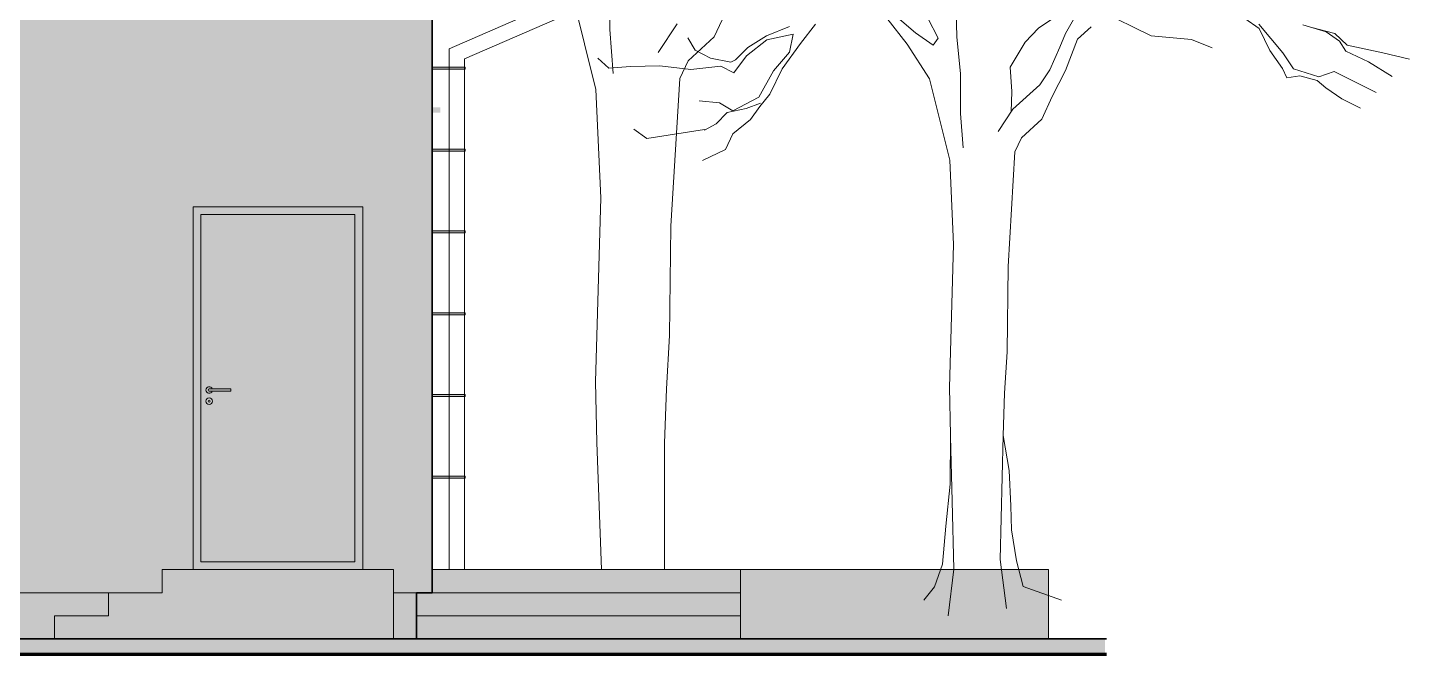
# Model space of a CAD drawing. Header units: millimetres. Extents: x -13512 to 19537, y -6523 to 6166.
# Drawn here: x -1076 to -180, y -3096 to -2690 of the extents above; entities that cross this region are included whole.
import ezdxf

# ---------------------------------------------------------------- set-up
doc = ezdxf.new("R2010")
doc.units = ezdxf.units.MM
doc.layers.get('0').update_dxf_attribs({"lineweight": 0})
for name, color, linetype, lineweight in [('A-ELEWACJA CIENKA', 11, 'Continuous', 13), ('A-murowane', 3, 'Continuous', 35), ('A-RYS ELEWACJI', 30, 'Continuous', 35), ('A-wykończenie', 4, 'Continuous', 5), ('B-CIENIE', 251, 'Continuous', 0), ('B-DACHÓWKA', 250, 'Continuous', 0), ('B-materiały', 9, 'Continuous', 0), ('B-STOLARKA OKIENNA', 32, 'Continuous', 0), ('Layer1', 7, 'Continuous', 0)]:
    doc.layers.add(name, color=color, linetype=linetype, lineweight=lineweight)
doc.layers.add('B-BIAŁY ELEM', color=7, linetype='Continuous', lineweight=0, true_color=0xf0f0f0)

# ---------------------------------------------------------------- blocks, each defined once
blk = doc.blocks.new('A$C3A4D36EB')
for p, q in [((69.33, 389.79), (69.33, 363.21)), ((79.33, 389.79), (79.33, 356.64)), ((69.33, 363.21), (11, 337.9)), ((79.33, 356.64), (21, 331.34)), ((11, 337.9), (11, 0)), ((21, 331.34), (21, 0))]:
    blk.add_line(p, q)
blk.add_arc((74.33, 393.1), 6, 145.18565, 33.40956)
blk = doc.blocks.new('A$C2EBD462E')
at = {"layer": 'B-materiały'}
for p, q in [((-80.08, 364.46), (-103, 409.7)), ((-67.81, 365.33), (-68.66, 399.39)), ((-100.09, 360.61), (-113.37, 377.6)), ((-112.39, 383.21), (-94.69, 368.01)), ((-1.69, 379.83), (-14.88, 371.12)), ((2.52, 367.65), (7.88, 376.72)), ((128.14, 370.8), (119.04, 377.27)), ((-191.29, 366.15), (-176.35, 372.11)), ((-159.63, 373.64), (-169.38, 361.11)), ((-94.69, 368.01), (-83.31, 359.91)), ((-14.88, 371.12), (-23.59, 361.97)), ((-1.16, 358.62), (2.52, 367.65)), ((19.17, 371.98), (10.44, 363.94)), ((128.07, 373.59), (143.62, 354.98)), ((135.2, 356.45), (128.14, 370.8)), ((171.77, 368.54), (156.57, 373.18)), ((161.64, 371.64), (177.38, 367.56)), ((180.3, 362.61), (171.77, 368.54)), ((177.38, 367.56), (185.39, 359.94)), ((-242.33, 364.66), (-237.57, 356.8)), ((-211.57, 350.56), (-203.39, 358.58)), ((-191.22, 363.36), (-204.37, 352.97)), ((-203.39, 358.58), (-191.29, 366.15)), ((-174, 367.14), (-191.22, 363.36)), ((-169.38, 361.11), (-181.25, 344.61)), ((-176.49, 355.35), (-174, 367.14)), ((-85.56, 338.07), (-100.09, 360.61)), ((-83.31, 359.91), (-80.08, 364.46)), ((-65.53, 341.37), (-67.81, 365.33)), ((-23.59, 361.97), (-33.2, 345.68)), ((-7.5, 343.94), (-1.16, 358.62)), ((10.44, 363.94), (2.57, 343.63)), ((184.37, 356), (180.3, 362.61)), ((185.39, 359.94), (208.42, 354.93)), ((-293.55, 345.15), (-300.76, 351.64)), ((-237.57, 356.8), (-227.79, 351.64)), ((-227.79, 351.64), (-214.5, 348.93)), ((-214.5, 348.93), (-211.57, 350.56)), ((-204.37, 352.97), (-212.47, 342.15)), ((-186.81, 343.36), (-176.49, 355.35)), ((143.31, 344.92), (135.2, 356.45)), ((143.62, 354.98), (150.58, 344.54)), ((199.07, 349.11), (184.37, 356)), ((208.42, 354.93), (225.68, 350.89)), ((-279.61, 346.06), (-293.55, 345.15)), ((-260.63, 346.53), (-279.61, 346.06)), ((-240.46, 344.25), (-260.63, 346.53)), ((-220.96, 346.41), (-240.46, 344.25)), ((-212.47, 342.15), (-220.96, 346.41)), ((-196.44, 326.35), (-186.81, 343.36)), ((-181.25, 344.61), (-189.22, 328.21)), ((-65.45, 315.67), (-65.53, 341.37)), ((-33.2, 345.68), (-32.2, 329.95)), ((-13.96, 334.28), (-7.5, 343.94)), ((2.57, 343.63), (-5.95, 326.66)), ((146.26, 338.85), (143.31, 344.92)), ((150.58, 344.54), (166.91, 339.37)), ((166.91, 339.37), (176.88, 342.97)), ((176.88, 342.97), (198.95, 331.79)), ((214.52, 339.72), (199.07, 349.11)), ((-72.51, 285.33), (-85.56, 338.07)), ((-31.48, 318.56), (-13.96, 334.28)), ((154.6, 340.18), (146.26, 338.85)), ((165.85, 337.11), (154.6, 340.18)), ((171.56, 332.22), (165.85, 337.11)), ((181.79, 325.21), (171.56, 332.22)), ((198.95, 331.79), (204.15, 329.35)), ((-235.06, 323.99), (-221.77, 322.63)), ((-213.24, 317.48), (-196.44, 326.35)), ((-189.22, 328.21), (-195.72, 320.23)), ((-32.2, 329.95), (-32.65, 316.8)), ((-5.95, 326.66), (-12.84, 311.96)), ((194.03, 319.22), (181.79, 325.21)), ((-216.86, 316.35), (-223.93, 308.91)), ((-221.77, 322.63), (-213.24, 317.48)), ((-204.63, 318.89), (-216.86, 316.35)), ((-195.22, 322.47), (-204.63, 318.89)), ((-195.72, 320.23), (-201.66, 311.7)), ((-63.77, 293.37), (-65.45, 315.67)), ((-41.13, 303.99), (-31.48, 318.56)), ((-268.94, 299.4), (-277.44, 305.55)), ((-231.66, 305.36), (-268.94, 299.4)), ((-231.65, 304.8), (-231.66, 305.36)), ((-223.93, 308.91), (-231.65, 304.8)), ((-201.66, 311.7), (-213.16, 302.47)), ((-12.84, 311.96), (-25.95, 299.9)), ((-213.16, 302.47), (-217.93, 292.3)), ((-25.95, 299.9), (-30.19, 290.86)), ((-217.93, 292.3), (-232.84, 285.22)), ((-30.19, 290.86), (-34.7, 216.33)), ((-70.02, 230.64), (-72.51, 285.33)), ((-72.72, 137.84), (-70.02, 230.64)), ((-34.7, 216.33), (-35.32, 161.12)), ((-35.32, 161.12), (-36.88, 134.27)), ((-71.96, 107.13), (-72.72, 137.84)), ((-36.88, 134.27), (-37.87, 106.87)), ((-72.27, 75.28), (-71.96, 107.13)), ((-70.88, 64.14), (-71.93, 106.02)), ((-39.77, 26.38), (-37.87, 106.87)), ((-37.87, 106.87), (-33.95, 84.06)), ((-33.95, 84.06), (-32.82, 61.19)), ((-74.94, 47.84), (-72.27, 75.28)), ((-69.77, 20.04), (-70.88, 64.14)), ((-32.82, 61.19), (-32.43, 45.56)), ((-77.12, 23.21), (-74.94, 47.84)), ((-32.43, 45.56), (-29.13, 25.53)), ((-82.33, 8.55), (-77.12, 23.21)), ((-73.48, -10.22), (-69.77, 20.04)), ((-35.62, -5.36), (-39.77, 26.38)), ((-29.13, 25.53), (-24.8, 8.88)), ((-89.38, 0), (-82.33, 8.55)), ((-24.8, 8.88), (0, 0))]:
    blk.add_line(p, q, dxfattribs=at)
blk = doc.blocks.new('A$C2233616D')
at = {"extrusion": (-9.93912e-09, 3.39862e-09, 1), "elevation": 0}
blk.add_lwpolyline([(-1.6, 6.96, 5.456211), (-1.6, 8.46)], format="xyb", dxfattribs=at)
blk.add_lwpolyline([(-13.58, 6.96), (0.38, 6.96, 1), (0.38, 8.46), (-13.58, 8.46)], format="xyb", close=True, dxfattribs=at)
for radius in [2.11, 0.658]:
    blk.add_circle((0.38, 0.54), radius)

msp = doc.modelspace()

# ---------------------------------------------------------------- hatches: boundary and pattern name
at = {"layer": 'A-ELEWACJA CIENKA', "true_color": 0x000000}
h = msp.add_hatch(color=18, dxfattribs=at)
h.dxf.hatch_style = 1
h.paths.add_polyline_path([(-813.96, -2716.7), (-792.31, -2716.7), (-792.31, -2715.43), (-813.96, -2715.43)])
h = msp.add_hatch(color=18, dxfattribs=at)
h.dxf.hatch_style = 1
h.paths.add_polyline_path([(-813.82, -2769.84), (-792.31, -2769.84), (-792.31, -2768.56), (-813.82, -2768.56)])
h = msp.add_hatch(color=18, dxfattribs=at)
h.dxf.hatch_style = 1
h.paths.add_polyline_path([(-813.82, -2822.97), (-792.31, -2822.97), (-792.31, -2821.7), (-813.82, -2821.7)])
h = msp.add_hatch(color=18, dxfattribs=at)
h.dxf.hatch_style = 1
h.paths.add_polyline_path([(-813.82, -2876.1), (-792.31, -2876.1), (-792.31, -2874.83), (-813.82, -2874.83)])
h = msp.add_hatch(color=18, dxfattribs=at)
h.dxf.hatch_style = 1
h.paths.add_polyline_path([(-813.82, -2929.07), (-792.31, -2929.07), (-792.31, -2927.8), (-813.82, -2927.8)])
h = msp.add_hatch(color=18, dxfattribs=at)
h.dxf.hatch_style = 1
h.paths.add_polyline_path([(-813.82, -2982.14), (-792.31, -2982.14), (-792.31, -2980.87), (-813.82, -2980.87)])
at = {"layer": 'A-ELEWACJA CIENKA'}
h = msp.add_hatch(dxfattribs=at)
h.set_pattern_fill('LINE', color=256, scale=39, angle=90)
h.paths.add_polyline_path([(-1903.77, -3056.37), (-1903.77, -3086.37), (-1058.77, -3086.37), (-1058.77, -3071.37), (-1023.77, -3071.37), (-1023.77, -3056.37)])
h.paths.add_polyline_path([(-823.77, -3056.37), (-838.77, -3056.37), (-838.77, -3086.37), (-823.77, -3086.37)])
at = {"layer": 'A-murowane'}
h = msp.add_hatch(color=256, dxfattribs=at)
h.dxf.hatch_style = 1
h.paths.add_polyline_path([(-1070.35, -2741.53), (-808.45, -2741.53), (-808.45, -2745.02), (-1070.35, -2745.02)])
h.paths.add_polyline_path([(-1464.35, -2741.74), (-1070.35, -2741.53), (-1070.35, -2745.02), (-1464.35, -2745.02)])
h.paths.add_polyline_path([(-1918.77, -2741.01), (-1464.35, -2741.01), (-1464.35, -2745.02), (-1918.77, -2745.02)])
at = {"layer": 'B-BIAŁY ELEM', "transparency": 33554687}
h = msp.add_hatch(color=256, dxfattribs=at)
h.dxf.hatch_style = 1
h.paths.add_polyline_path([(-1348.42, -2167.88), (-1913.77, -2637.25), (-1913.77, -3056.37), (-1317.77, -3056.37), (-1317.77, -2955.94), (-1315.26, -2955.94), (-1315.26, -2958.94), (-1317.77, -2958.94), (-1317.77, -3056.37), (-1913.77, -3056.37), (-1913.77, -2958.94), (-1913.77, -3056.37), (-988.77, -3056.37), (-988.77, -3041.37), (-983.42, -3041.37), (-968.77, -3041.37), (-968.77, -2805.94), (-858.77, -2805.94), (-858.77, -3041.37), (-838.77, -3041.37), (-838.77, -3056.37), (-813.77, -3056.37), (-813.77, -2982.14), (-813.82, -2982.14), (-813.82, -2980.87), (-813.81, -2929.07), (-813.82, -2929.07), (-813.82, -2927.8), (-813.82, -2876.1), (-813.82, -2876.1), (-813.82, -2874.83), (-813.82, -2822.97), (-813.82, -2822.97), (-813.82, -2821.7), (-813.82, -2769.84), (-813.82, -2769.84), (-813.82, -2768.56), (-813.82, -2716.7), (-813.96, -2716.7), (-813.96, -2715.43), (-813.96, -2616.5)])
at = {"layer": 'B-CIENIE', "true_color": 0x000000, "transparency": 33554467}
h = msp.add_hatch(color=18, dxfattribs=at)
h.dxf.hatch_style = 1
h.paths.add_polyline_path([(-858.77, -2805.94), (-969.51, -2805.94), (-969.51, -3040.94), (-955.59, -3040.94), (-955.59, -2819.78), (-858.77, -2819.78)])
at = {"layer": 'B-CIENIE', "true_color": 0x000000, "transparency": 33554666}
h = msp.add_hatch(color=18, dxfattribs=at)
h.dxf.hatch_style = 1
h.paths.add_polyline_path([(-1023.77, -3061.92), (-1023.77, -3056.37), (-1439.42, -3056.37), (-1439.42, -3061.92)])
h = msp.add_hatch(color=18, dxfattribs=at)
h.dxf.hatch_style = 1
h.paths.add_polyline_path([(-823.77, -3056.37), (-838.77, -3056.37), (-838.77, -3061.67), (-823.77, -3061.67)])
at = {"layer": 'B-DACHÓWKA', "transparency": 33554636}
h = msp.add_hatch(color=256, dxfattribs=at)
h.dxf.hatch_style = 1
h.paths.add_polyline_path([(-838.77, -3041.37), (-988.77, -3041.37), (-988.77, -3056.37), (-1023.77, -3056.37), (-1023.77, -3071.37), (-1058.77, -3071.37), (-1058.77, -3086.37), (-838.77, -3086.37)])
h = msp.add_hatch(color=256, dxfattribs=at)
h.dxf.hatch_style = 1
h.paths.add_polyline_path([(-413.77, -3041.37), (-413.77, -3056.37), (-413.77, -3071.37), (-413.77, -3086.37), (-823.77, -3086.37), (-823.77, -3056.37), (-813.77, -3056.37), (-813.77, -3041.37)])
h = msp.add_hatch(color=256, dxfattribs=at)
h.dxf.hatch_style = 1
h.paths.add_polyline_path([(-1058.77, -3071.37), (-1023.77, -3071.37), (-1023.77, -3056.37), (-1903.77, -3056.37), (-1903.77, -3086.37), (-1058.77, -3086.37)])
h = msp.add_hatch(color=256, dxfattribs=at)
h.dxf.hatch_style = 1
h.paths.add_polyline_path([(-823.77, -3056.37), (-838.77, -3056.37), (-838.77, -3086.37), (-823.77, -3086.37)])
at = {"layer": 'B-materiały'}
h = msp.add_hatch(dxfattribs=at)
h.set_pattern_fill('AR-HBONE', color=256, scale=0.1)
h.set_pattern_definition([(45, (-5057.674, -190.132), (1e-15, 14.36841), [30.48, -10.16]), (135, (-5050.49, -182.948), (1e-15, 14.36841), [30.48, -10.16])])
h.paths.add_polyline_path([(-2249.84, -3096.37), (-377.13, -3096.37), (-377.13, -3086.37), (-2249.84, -3086.37)])
at = {"layer": 'B-STOLARKA OKIENNA', "true_color": 0x3b3b3b, "transparency": 33554687}
h = msp.add_hatch(color=250, dxfattribs=at)
h.dxf.hatch_style = 1
h.paths.add_polyline_path([(-858.77, -2805.94), (-968.77, -2805.94), (-968.77, -3041.37), (-858.77, -3041.37)])
h.paths.add_polyline_path([(-863.77, -3036.37), (-963.77, -3036.37), (-963.77, -2810.94), (-863.77, -2810.94)], flags=16)
h = msp.add_hatch(color=250, dxfattribs=at)
h.dxf.hatch_style = 1
h.paths.add_polyline_path([(-963.77, -3036.37), (-863.77, -3036.37), (-863.77, -2810.94), (-963.77, -2810.94)])

# ---------------------------------------------------------------- linework, layer by layer
at = {"layer": 'A-ELEWACJA CIENKA'}
for p, q in [((-813.77, -3041.37), (-413.77, -3041.37)), ((-1903.77, -3056.37), (-1023.77, -3056.37)), ((-838.77, -3056.37), (-823.77, -3056.37)), ((-813.77, -3056.37), (-613.77, -3056.37)), ((-823.77, -3071.37), (-613.77, -3071.37))]:
    msp.add_line(p, q, dxfattribs=at)
at = {"layer": 'A-ELEWACJA CIENKA', "color": 18, "true_color": 0x000000}
for points in [[(-813.96, -2716.7), (-792.31, -2716.7), (-792.31, -2715.43), (-813.96, -2715.43)], [(-813.82, -2769.84), (-792.31, -2769.84), (-792.31, -2768.56), (-813.82, -2768.56)], [(-813.82, -2822.97), (-792.31, -2822.97), (-792.31, -2821.7), (-813.82, -2821.7)], [(-813.82, -2876.1), (-792.31, -2876.1), (-792.31, -2874.83), (-813.82, -2874.83)], [(-813.82, -2929.07), (-792.31, -2929.07), (-792.31, -2927.8), (-813.82, -2927.8)], [(-813.82, -2982.14), (-792.31, -2982.14), (-792.31, -2980.87), (-813.82, -2980.87)]]:
    msp.add_lwpolyline(points, close=True, dxfattribs=at)
at = {"layer": 'A-ELEWACJA CIENKA'}
for points in [[(-968.77, -2805.94), (-858.77, -2805.94), (-858.77, -3041.37), (-968.77, -3041.37)], [(-963.77, -2810.94), (-863.77, -2810.94), (-863.77, -3036.37), (-963.77, -3036.37)]]:
    msp.add_lwpolyline(points, close=True, dxfattribs=at)
for points in [[(-838.77, -3086.37), (-838.77, -3041.37), (-988.77, -3041.37), (-988.77, -3056.37), (-1023.77, -3056.37), (-1023.77, -3071.37), (-1058.77, -3071.37), (-1058.77, -3086.37)], [(-813.77, -3041.37), (-413.77, -3041.37), (-413.77, -3056.37), (-413.77, -3056.37), (-413.77, -3071.37), (-413.77, -3071.37), (-413.77, -3086.37)], [(-613.77, -3041.37), (-613.77, -3086.37)]]:
    msp.add_lwpolyline(points, dxfattribs=at)
at = {"layer": 'A-RYS ELEWACJI'}
for p, q in [((-823.77, -3086.37), (-823.77, -3056.37)), ((-823.77, -3056.37), (-813.77, -3056.37)), ((-823.77, -3086.37), (-823.77, -3056.37)), ((-2248.19, -3086.37), (-376.23, -3086.37))]:
    msp.add_line(p, q, dxfattribs=at)
msp.add_lwpolyline([(-813.77, -2616.66), (-813.77, -3056.37), (-823.77, -3056.37), (-823.77, -3086.37)], dxfattribs=at)
at = {"layer": 'A-wykończenie', "lineweight": 120}
msp.add_line((-376.23, -3096.37), (-2249.84, -3096.37), dxfattribs=at)
at = {"layer": 'B-materiały'}
msp.add_lwpolyline([(-1913.77, -2616.5), (-1363.77, -2154.99), (-813.77, -2616.66), (-813.77, -3056.37), (-838.77, -3056.37), (-838.77, -3041.37), (-858.77, -3041.37), (-858.77, -2805.94), (-968.77, -2805.94), (-968.77, -3041.37), (-983.42, -3041.37), (-988.77, -3041.37), (-988.77, -3056.37), (-1913.77, -3056.37), (-1913.77, -2957.6), (-1317.77, -2957.6), (-1317.77, -2803.72), (-1913.77, -2803.83), (-1913.77, -2616.5)], dxfattribs=at)
at = {"layer": 'Layer1'}
for p, q in [((-707.49, -2729.97), (-724.26, -2662.19)), ((-707.49, -2729.97), (-724.26, -2662.19)), ((-707.49, -2729.97), (-724.26, -2662.19)), ((-707.49, -2729.97), (-724.26, -2662.19)), ((-707.49, -2729.97), (-724.26, -2662.19)), ((-707.49, -2729.97), (-724.26, -2662.19)), ((-707.49, -2729.97), (-724.26, -2662.19)), ((-707.49, -2729.97), (-724.26, -2662.19)), ((-698.41, -2690.98), (-698.52, -2657.95)), ((-698.41, -2690.98), (-698.52, -2657.95)), ((-698.41, -2690.98), (-698.52, -2657.95)), ((-698.41, -2690.98), (-698.52, -2657.95)), ((-698.41, -2690.98), (-698.52, -2657.95)), ((-698.41, -2690.98), (-698.52, -2657.95)), ((-698.41, -2690.98), (-698.52, -2657.95)), ((-698.41, -2690.98), (-698.52, -2657.95)), ((-621.95, -2676.86), (-630.81, -2695.74)), ((-621.95, -2676.86), (-630.81, -2695.74)), ((-621.95, -2676.86), (-630.81, -2695.74)), ((-621.95, -2676.86), (-630.81, -2695.74)), ((-621.95, -2676.86), (-630.81, -2695.74)), ((-621.95, -2676.86), (-630.81, -2695.74)), ((-621.95, -2676.86), (-630.81, -2695.74)), ((-621.95, -2676.86), (-630.81, -2695.74)), ((-347.24, -2695.1), (-380.68, -2678.71)), ((-347.24, -2695.1), (-380.68, -2678.71)), ((-347.24, -2695.1), (-380.68, -2678.71)), ((-347.24, -2695.1), (-380.68, -2678.71)), ((-347.24, -2695.1), (-380.68, -2678.71)), ((-347.24, -2695.1), (-380.68, -2678.71)), ((-347.24, -2695.1), (-380.68, -2678.71)), ((-347.24, -2695.1), (-380.68, -2678.71)), ((-667.17, -2705.99), (-654.77, -2687.27)), ((-667.17, -2705.99), (-654.77, -2687.27)), ((-667.17, -2705.99), (-654.77, -2687.27)), ((-667.17, -2705.99), (-654.77, -2687.27)), ((-667.17, -2705.99), (-654.77, -2687.27)), ((-667.17, -2705.99), (-654.77, -2687.27)), ((-667.17, -2705.99), (-654.77, -2687.27)), ((-667.17, -2705.99), (-654.77, -2687.27)), ((-696.26, -2719.64), (-698.41, -2690.98)), ((-696.26, -2719.64), (-698.41, -2690.98)), ((-696.26, -2719.64), (-698.41, -2690.98)), ((-696.26, -2719.64), (-698.41, -2690.98)), ((-696.26, -2719.64), (-698.41, -2690.98)), ((-696.26, -2719.64), (-698.41, -2690.98)), ((-696.26, -2719.64), (-698.41, -2690.98)), ((-696.26, -2719.64), (-698.41, -2690.98)), ((-630.81, -2695.74), (-647.65, -2711.24)), ((-630.81, -2695.74), (-647.65, -2711.24)), ((-630.81, -2695.74), (-647.65, -2711.24)), ((-630.81, -2695.74), (-647.65, -2711.24)), ((-630.81, -2695.74), (-647.65, -2711.24)), ((-630.81, -2695.74), (-647.65, -2711.24)), ((-630.81, -2695.74), (-647.65, -2711.24)), ((-630.81, -2695.74), (-647.65, -2711.24)), ((-321.18, -2697.37), (-347.24, -2695.1)), ((-321.18, -2697.37), (-347.24, -2695.1)), ((-321.18, -2697.37), (-347.24, -2695.1)), ((-321.18, -2697.37), (-347.24, -2695.1)), ((-321.18, -2697.37), (-347.24, -2695.1)), ((-321.18, -2697.37), (-347.24, -2695.1)), ((-321.18, -2697.37), (-347.24, -2695.1)), ((-321.18, -2697.37), (-347.24, -2695.1)), ((-307.65, -2702.94), (-321.18, -2697.37)), ((-307.65, -2702.94), (-321.18, -2697.37)), ((-307.65, -2702.94), (-321.18, -2697.37)), ((-307.65, -2702.94), (-321.18, -2697.37)), ((-307.65, -2702.94), (-321.18, -2697.37)), ((-307.65, -2702.94), (-321.18, -2697.37)), ((-307.65, -2702.94), (-321.18, -2697.37)), ((-307.65, -2702.94), (-321.18, -2697.37)), ((-647.65, -2711.24), (-653.1, -2722.87)), ((-647.65, -2711.24), (-653.1, -2722.87)), ((-647.65, -2711.24), (-653.1, -2722.87)), ((-647.65, -2711.24), (-653.1, -2722.87)), ((-647.65, -2711.24), (-653.1, -2722.87)), ((-647.65, -2711.24), (-653.1, -2722.87)), ((-647.65, -2711.24), (-653.1, -2722.87)), ((-647.65, -2711.24), (-653.1, -2722.87)), ((-653.1, -2722.87), (-658.91, -2818.64)), ((-653.1, -2722.87), (-658.91, -2818.64)), ((-653.1, -2722.87), (-658.91, -2818.64)), ((-653.1, -2722.87), (-658.91, -2818.64)), ((-653.1, -2722.87), (-658.91, -2818.64)), ((-653.1, -2722.87), (-658.91, -2818.64)), ((-653.1, -2722.87), (-658.91, -2818.64)), ((-653.1, -2722.87), (-658.91, -2818.64)), ((-704.29, -2800.25), (-707.49, -2729.97)), ((-704.29, -2800.25), (-707.49, -2729.97)), ((-704.29, -2800.25), (-707.49, -2729.97)), ((-704.29, -2800.25), (-707.49, -2729.97)), ((-704.29, -2800.25), (-707.49, -2729.97)), ((-704.29, -2800.25), (-707.49, -2729.97)), ((-704.29, -2800.25), (-707.49, -2729.97)), ((-704.29, -2800.25), (-707.49, -2729.97)), ((-707.77, -2919.51), (-704.29, -2800.25)), ((-707.77, -2919.51), (-704.29, -2800.25)), ((-707.77, -2919.51), (-704.29, -2800.25)), ((-707.77, -2919.51), (-704.29, -2800.25)), ((-707.77, -2919.51), (-704.29, -2800.25)), ((-707.77, -2919.51), (-704.29, -2800.25)), ((-707.77, -2919.51), (-704.29, -2800.25)), ((-707.77, -2919.51), (-704.29, -2800.25)), ((-658.91, -2818.64), (-659.7, -2889.59)), ((-658.91, -2818.64), (-659.7, -2889.59)), ((-658.91, -2818.64), (-659.7, -2889.59)), ((-658.91, -2818.64), (-659.7, -2889.59)), ((-658.91, -2818.64), (-659.7, -2889.59)), ((-658.91, -2818.64), (-659.7, -2889.59)), ((-658.91, -2818.64), (-659.7, -2889.59)), ((-658.91, -2818.64), (-659.7, -2889.59)), ((-659.7, -2889.59), (-661.7, -2924.1)), ((-659.7, -2889.59), (-661.7, -2924.1)), ((-659.7, -2889.59), (-661.7, -2924.1)), ((-659.7, -2889.59), (-661.7, -2924.1)), ((-659.7, -2889.59), (-661.7, -2924.1)), ((-659.7, -2889.59), (-661.7, -2924.1)), ((-659.7, -2889.59), (-661.7, -2924.1)), ((-659.7, -2889.59), (-661.7, -2924.1)), ((-706.78, -2958.97), (-707.77, -2919.51)), ((-706.78, -2958.97), (-707.77, -2919.51)), ((-706.78, -2958.97), (-707.77, -2919.51)), ((-706.78, -2958.97), (-707.77, -2919.51)), ((-706.78, -2958.97), (-707.77, -2919.51)), ((-706.78, -2958.97), (-707.77, -2919.51)), ((-706.78, -2958.97), (-707.77, -2919.51)), ((-706.78, -2958.97), (-707.77, -2919.51)), ((-661.7, -2924.1), (-662.98, -2959.31)), ((-661.7, -2924.1), (-662.98, -2959.31)), ((-661.7, -2924.1), (-662.98, -2959.31)), ((-661.7, -2924.1), (-662.98, -2959.31)), ((-661.7, -2924.1), (-662.98, -2959.31)), ((-661.7, -2924.1), (-662.98, -2959.31)), ((-661.7, -2924.1), (-662.98, -2959.31)), ((-706.78, -2958.97), (-703.77, -3041.37)), ((-662.98, -2959.31), (-662.98, -3041.37))]:
    msp.add_line(p, q, dxfattribs=at)

# ---------------------------------------------------------------- block references
at = {"layer": 'A-ELEWACJA CIENKA'}
for name, p in [('A$C2EBD462E', (-405.44, -3061.15)), ('A$C3A4D36EB', (-813.77, -3041.37))]:
    msp.add_blockref(name, p, dxfattribs=at)
at = {"layer": 'B-DACHÓWKA', "transparency": 33554636, "xscale": -1}
msp.add_blockref('A$C2233616D', (-957.95, -2932.62), dxfattribs=at)

doc.saveas('drawing.dxf')
